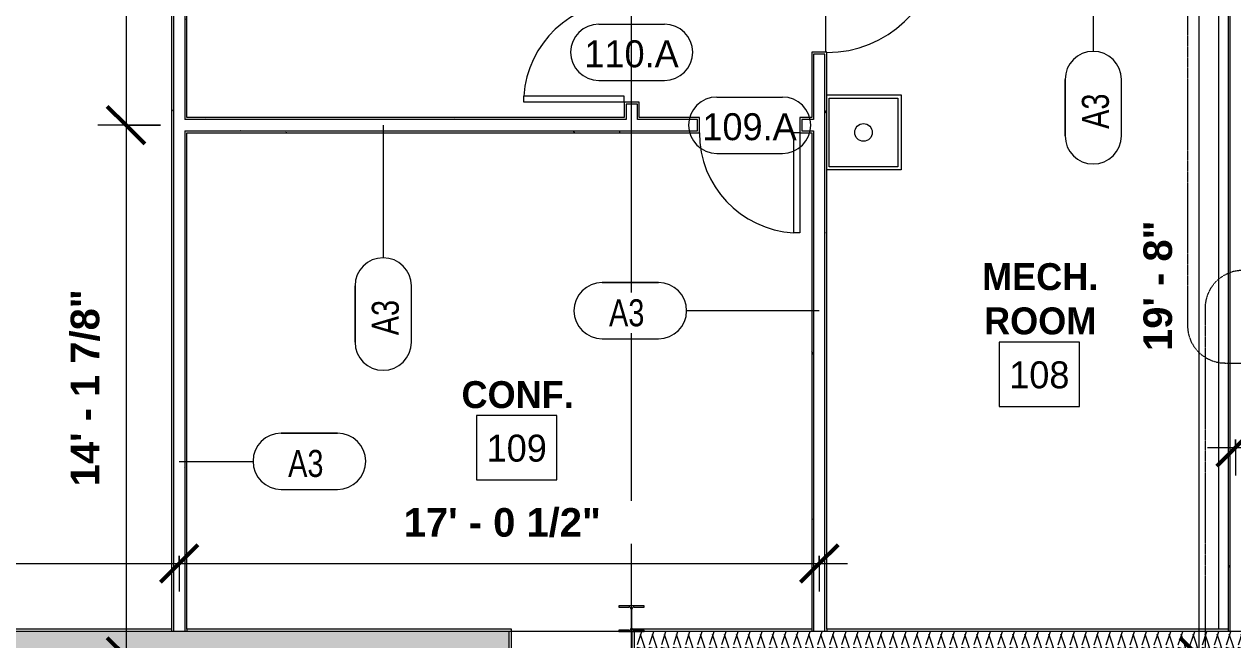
# Model space of a CAD drawing. Header units: inches. Extents: x 23906 to 26716, y -23130 to -20467.
# Drawn here: x 24918.4 to 25304.5, y -22789.9 to -22593.1 of the extents above; entities that cross this region are included whole.
import ezdxf

# ---------------------------------------------------------------- set-up
doc = ezdxf.new("R2010")
doc.units = ezdxf.units.IN
doc.header["$MEASUREMENT"] = 0
doc.linetypes.add('Dash Dot 3_16_', pattern=[0.3125, 0.1875, -0.0625, 0, -0.0625])
doc.linetypes.add('Grid Line 1_2_', pattern=[0.875, 0.5, -0.125, 0.125, -0.125])
for name, color, linetype, lineweight in [('A-ANNO-DIMS', 211, 'Continuous', 9), ('A-ANNO-DIMS-96', 211, 'Continuous', 9), ('A-ANNO-SYMB', 150, 'Continuous', 9), ('A-AREA', 32, 'Continuous', 140), ('A-AREA-IDEN', 2, 'Continuous', 9), ('A-DOOR', 31, 'Continuous', 20), ('A-DOOR-IDEN', 31, 'Continuous', 9), ('A-FLOR', 192, 'Continuous', 20), ('A-WALL', 113, 'Continuous', 20), ('A-WALL-IDEN', 211, 'Continuous', 9), ('A-WALL-PATT', 111, 'Continuous', 50), ('I-WALL', 2, 'Continuous', 20), ('P-SANR-FIXT', 6, 'Continuous', 20), ('S-BEAM', 12, 'Continuous', 20), ('S-COLS', 52, 'Continuous', 20), ('S-GRID', 1, 'Continuous', 9)]:
    doc.layers.add(name, color=color, linetype=linetype, lineweight=lineweight)
doc.styles.add('Arial_B', font='arialbd.ttf', dxfattribs={"height": 9.132806})
doc.styles.add('Century Gothic', font='GOTHIC.TTF', dxfattribs={"height": 8.622671})
doc.styles.add('Century Gothic_1', font='GOTHIC.TTF', dxfattribs={"width": 0.8, "height": 8.622671})
doc.styles.add('Century Gothic_B', font='GOTHICB.TTF', dxfattribs={"height": 8.616719})
doc.dimstyles.new('OD_Dimension', dxfattribs={"dimscale": 12, "dimtxt": 9, "dimasz": 1, "dimexe": 0.75, "dimexo": 0.5, "dimgap": 0.5, "dimtad": 1, "dimdec": 3, "dimrnd": 0.125, "dimzin": 1, "dimdsep": 46, "dimlunit": 4, "dimtxsty": 'Arial_B', "dimblk1": 'OBLIQUE', "dimblk2": 'OBLIQUE', "dimsah": 1, "dimcen": 0.09, "dimdle": 0.75, "dimazin": 0, "dimtfac": 1, "dimtdec": 4, "dimtix": 1, "dimtmove": 0, "dimatfit": 3, "dimfxl": 1, "dimtvp": 1, "dimtfill": 1, "dimfrac": 2, "dimtolj": 1, "dimtzin": 0, "dimlwd": 13, "dimlwe": 13, "dimarcsym": 2})
doc.dimstyles.new('OD_Dimension_2', dxfattribs={"dimscale": 12, "dimtxt": 9, "dimasz": 1, "dimexe": 0.75, "dimexo": 0.5, "dimgap": 0.5, "dimtad": 1, "dimdec": 3, "dimrnd": 0.125, "dimzin": 1, "dimdsep": 46, "dimlunit": 4, "dimtxsty": 'Arial_B', "dimblk1": 'OBLIQUE', "dimblk2": 'OBLIQUE', "dimsah": 1, "dimcen": 0.09, "dimdle": 0.75, "dimazin": 0, "dimtfac": 1, "dimtdec": 4, "dimtix": 1, "dimtmove": 0, "dimatfit": 3, "dimfxl": 1, "dimtvp": 1, "dimtfill": 1, "dimfrac": 2, "dimtolj": 1, "dimtzin": 0, "dimlwd": 13, "dimlwe": 13, "dimarcsym": 2})
pattern_1 = [(0, (0, 0), (30.72, 7.68), [1.267, -21.773, 1.267, -21.773, -122.88]), (0, (0, 0), (30.72, 7.68), [-46.08, 1.267, -44.813, 1.267, -21.773, -53.76]), (0, (0, 0), (30.72, 7.68), [-115.2, 1.267, -14.093, 1.267, -37.133]), (120, (11.52, 3.84), (-22.0110751, 22.7643004), [1.267, -21.773, 1.267, -21.773, -122.88]), (120, (11.52, 3.84), (-22.0110751, 22.7643004), [-46.08, 1.267, -44.813, 1.267, -21.773, -53.76]), (120, (11.52, 3.84), (-22.0110751, 22.7643004), [-115.2, 1.267, -14.093, 1.267, -37.133]), (240, (15.36, 19.2), (-8.7089249, -30.4443004), [1.267, -21.773, 1.267, -21.773, -122.88]), (240, (15.36, 19.2), (-8.7089249, -30.4443004), [-46.08, 1.267, -44.813, 1.267, -21.773, -53.76]), (240, (15.36, 19.2), (-8.7089249, -30.4443004), [-115.2, 1.267, -14.093, 1.267, -37.133])]
pattern_2 = [(161.57, (0.48, 0.48), (-3.839953776, -1.544e-05), [0, -27.322, 3.034, 0]), (18.43, (-0.48, 0.48), (-3.839953776, 1.544e-05), [0, -27.322, 3.034, 0]), (108.43, (0.48, 0.48), (1.919622, -9.60052459), [9.106, -21.25]), (71.57, (-0.48, 0.48), (1.919622, 9.60052459), [9.106, -21.25])]

# ---------------------------------------------------------------- blocks, each defined once
blk = doc.blocks.new('Struct_Xcel_Sports Complex_rvt-1-Enlarged First Floor Plan _East_')
at = {"layer": 'A-FLOR', "color": 43, "lineweight": 13}
blk.add_line((25174.52, -22602.05), (25174.52, -22566.05), dxfattribs=at)
blk = doc.blocks.new('W-Wide Flange-Column - B2_E-V2-Enlarged First Floor Plan _East_')
at = {"layer": 'S-COLS', "lineweight": 9}
h = blk.add_hatch(dxfattribs=at)
h.set_pattern_fill('FP_3', color=8, style=0, pattern_type=2)
h.set_pattern_definition([(225, (25112.39, -22783.178), (9.503515, -9.503515), []), (225, (25112.39, -22797.578), (9.503515, -9.503515), [])])
h.paths.add_polyline_path([(-4, 4.13), (-4, 3.69), (-0.84, 3.69), (-0.35, 3.49), (-0.14, 3), (-0.14, -3), (-0.35, -3.49), (-0.84, -3.69), (-4, -3.69), (-4, -4.12), (4, -4.12), (4, -3.69), (0.84, -3.69), (0.35, -3.49), (0.14, -3), (0.14, 3), (0.35, 3.49), (0.84, 3.69), (4, 3.69), (4, 4.13)], flags=0)
at = {"layer": 'S-COLS', "color": 7}
for p, q in [((4, 4.13), (-4, 4.13)), ((-4, 4.13), (-4, 3.69)), ((4, 3.69), (4, 4.13)), ((-4, 3.69), (-0.84, 3.69)), ((-0.14, 3), (-0.14, -3)), ((0.14, -3), (0.14, 3)), ((0.84, 3.69), (4, 3.69)), ((-0.84, -3.69), (-4, -3.69)), ((-4, -3.69), (-4, -4.12)), ((4, -3.69), (0.84, -3.69)), ((4, -4.12), (4, -3.69)), ((-4, -4.12), (4, -4.12))]:
    blk.add_line(p, q, dxfattribs=at)
for centre, start, end in [((-0.84, 3), 0, 90), ((0.84, 3), 90, 180), ((-0.84, -3), 270, 0), ((0.84, -3), 180, 270)]:
    blk.add_arc(centre, 0.691, start, end, dxfattribs=at)
blk = doc.blocks.new('Single-Flush - 32_ x 84_-1272610-Enlarged First Floor Plan _East_')
at = {"layer": 'A-DOOR', "color": 7}
for p, q in [((14, -2.44), (14, -34.44)), ((16, -2.44), (14, -2.44)), ((16, -2.44), (16, -34.44)), ((16, -34.44), (14, -34.44))]:
    blk.add_line(p, q, dxfattribs=at)
at = {"layer": 'A-DOOR', "color": 43, "lineweight": 13}
blk.add_arc((16, -2.44), 32.07, 180, 266.4241, dxfattribs=at)
blk = doc.blocks.new('Single-Flush - 32_ x 84_-460923-Enlarged First Floor Plan _East_')
at = {"layer": 'A-DOOR', "color": 7}
for p, q in [((14, -2.44), (14, -34.44)), ((16, -2.44), (14, -2.44)), ((16, -2.44), (16, -34.44)), ((16, -34.44), (14, -34.44))]:
    blk.add_line(p, q, dxfattribs=at)
at = {"layer": 'A-DOOR', "color": 43, "lineweight": 13}
blk.add_arc((16, -2.44), 32.07, 180, 266.4241, dxfattribs=at)
blk = doc.blocks.new('Single-Flush - 36_ x 84_-1318909-Enlarged First Floor Plan _East_')
at = {"layer": 'A-DOOR', "color": 7}
for p, q in [((16, -2.44), (16, -38.45)), ((18, -2.44), (16, -2.44)), ((18, -2.44), (18, -38.45)), ((18, -38.45), (16, -38.45))]:
    blk.add_line(p, q, dxfattribs=at)
at = {"layer": 'A-DOOR', "color": 43, "lineweight": 13}
blk.add_arc((18, -2.44), 36.07, 180, 266.8211, dxfattribs=at)
blk = doc.blocks.new('Girt_C - 8_D-1405500-Enlarged First Floor Plan _East_')
at = {"layer": 'S-BEAM', "color": 43, "lineweight": 13}
blk.add_line((25108.39, -22787.3), (25074.08, -22787.3), dxfattribs=at)
blk = doc.blocks.new('Basin_Mop_Service-24x24-Zurn-Z1996-24 - 24 x 24 x 10-1384526-Enlarged First Floor Plan _East_')
at = {"layer": 'P-SANR-FIXT', "color": 43, "lineweight": 13}
for p, q in [((-11.69, 12), (12, 12)), ((12, 12), (12, -12)), ((-11, -11), (-11, 11)), ((-11, 11), (11, 11)), ((11, 11), (11, -11)), ((11, -11), (-11, -11)), ((12, -12), (-11.69, -12))]:
    blk.add_line(p, q, dxfattribs=at)
blk.add_circle((0, 0), 2.81, dxfattribs=at)
blk = doc.blocks.new('Door Tag - Door Tag-4658-Enlarged First Floor Plan _East_')
at = {"layer": 'A-DOOR-IDEN', "color": 153}
for p, q in [((-0.109375, 0.09375), (0.109375, 0.09375)), ((-0.109375, -0.09375), (0.109375, -0.09375))]:
    blk.add_line(p, q, dxfattribs=at)
for centre, start, end in [((-0.109375, 0), 90, 270), ((0.109375, 0), 270, 90)]:
    blk.add_arc(centre, 0.09375, start, end, dxfattribs=at)
blk = doc.blocks.new('Wall Tag - 1_4_-1369832-Enlarged First Floor Plan _East_')
at = {"layer": 'A-WALL-IDEN', "color": 153}
for p, q in [((-0.0822, 0.0968), (0.1053, 0.0968)), ((0.1053, 0.0968), (-0.0822, 0.0968)), ((-0.0822, -0.0907), (0.1053, -0.0907)), ((-0.0822, -0.0907), (0.1053, -0.0907))]:
    blk.add_line(p, q, dxfattribs=at)
for centre, start, end in [((-0.0822, 0.0031), 90, 270), ((-0.0822, 0.0031), 90, 270), ((0.1053, 0.0031), 270, 90), ((0.1053, 0.0031), 270, 90)]:
    blk.add_arc(centre, 0.0937, start, end, dxfattribs=at)
blk = doc.blocks.new('DIMBLOCK24-Enlarged First Floor Plan _East_')
at = {"layer": 'A-ANNO-DIMS-96', "lineweight": 50}
for p, q in [((25305.39, -22728.38), (25311.39, -22722.38)), ((25509.39, -22728.38), (25515.39, -22722.38)), ((25305.39, -22728.38), (25299.39, -22734.38)), ((25509.39, -22728.38), (25503.39, -22734.38))]:
    blk.add_line(p, q, dxfattribs=at)
at = {"layer": 'A-ANNO-DIMS-96', "lineweight": 13}
for p, q in [((25296.39, -22728.38), (25509.39, -22728.38)), ((25305.39, -22725.9), (25305.39, -22737.38)), ((25305.39, -22728.38), (25305.39, -22725.9)), ((25509.39, -22725.9), (25509.39, -22737.38)), ((25509.39, -22728.38), (25509.39, -22725.9))]:
    blk.add_line(p, q, dxfattribs=at)
at = {"layer": 'A-ANNO-DIMS-96', "color": 0, "lineweight": 13, "insert": (25387.18, -22710.68), "char_height": 9.133, "width": 48.5143, "attachment_point": 1, "line_spacing_factor": 0.938532, "style": 'Arial_B', "bg_fill": 3, "box_fill_scale": 1.25, "bg_fill_color": 0, "bg_fill_transparency": 0}
blk.add_mtext('17\' - 0"', dxfattribs=at)
blk = doc.blocks.new('_Oblique')
at = {"color": 0, "linetype": 'ByBlock', "lineweight": -2}
blk.add_line((-0.5, -0.5), (0.5, 0.5), dxfattribs=at)
blk = doc.blocks.new('DIMBLOCK28-Enlarged First Floor Plan _East_')
at = {"layer": 'A-ANNO-DIMS-96', "lineweight": 50}
for p, q in [((24950.95, -22493.37), (24944.95, -22487.37)), ((24950.95, -22493.37), (24956.95, -22499.37)), ((24950.95, -22625.37), (24944.95, -22619.37)), ((24950.95, -22625.37), (24956.95, -22631.37))]:
    blk.add_line(p, q, dxfattribs=at)
at = {"layer": 'A-ANNO-DIMS-96', "lineweight": 13}
for p, q in [((24961.89, -22493.37), (24941.95, -22493.37)), ((24950.95, -22493.37), (24950.95, -22625.37)), ((24950.95, -22493.37), (24961.89, -22493.37)), ((24961.89, -22625.37), (24941.95, -22625.37)), ((24950.95, -22625.37), (24961.89, -22625.37))]:
    blk.add_line(p, q, dxfattribs=at)
at = {"layer": 'A-ANNO-DIMS-96', "color": 0, "lineweight": 13, "insert": (24933.24, -22579.58), "char_height": 9.133, "width": 48.5143, "attachment_point": 1, "rotation": 90, "line_spacing_factor": 0.938532, "style": 'Arial_B', "bg_fill": 3, "box_fill_scale": 1.25, "bg_fill_color": 0, "bg_fill_transparency": 0}
blk.add_mtext('11\' - 0"', dxfattribs=at)
blk = doc.blocks.new('DIMBLOCK29-Enlarged First Floor Plan _East_')
at = {"layer": 'A-ANNO-DIMS-96', "lineweight": 50}
for p, q in [((24950.95, -22625.37), (24944.95, -22619.37)), ((24950.95, -22625.37), (24956.95, -22631.37)), ((24950.95, -22795.3), (24944.95, -22789.3)), ((24950.95, -22795.3), (24956.95, -22801.3))]:
    blk.add_line(p, q, dxfattribs=at)
at = {"layer": 'A-ANNO-DIMS-96', "lineweight": 13}
for p, q in [((24961.89, -22625.37), (24941.95, -22625.37)), ((24950.95, -22625.37), (24950.95, -22804.3)), ((24950.95, -22625.37), (24961.89, -22625.37)), ((24953.43, -22795.3), (24941.95, -22795.3)), ((24950.95, -22795.3), (24953.43, -22795.3))]:
    blk.add_line(p, q, dxfattribs=at)
at = {"layer": 'A-ANNO-DIMS-96', "color": 0, "lineweight": 13, "insert": (24933.24, -22740.83), "char_height": 9.1328, "width": 73.2, "attachment_point": 1, "rotation": 90, "line_spacing_factor": 0.938532, "style": 'Arial_B', "bg_fill": 3, "box_fill_scale": 1.25, "bg_fill_color": 0, "bg_fill_transparency": 0}
blk.add_mtext('14\' - 1 7/8"', dxfattribs=at)
blk = doc.blocks.new('DIMBLOCK32-Enlarged First Floor Plan _East_')
at = {"layer": 'A-ANNO-DIMS-96', "lineweight": 50}
for p, q in [((25293.63, -22559.37), (25287.63, -22553.37)), ((25293.63, -22559.37), (25299.63, -22565.37)), ((25293.63, -22795.3), (25287.63, -22789.3)), ((25293.63, -22795.3), (25299.63, -22801.3))]:
    blk.add_line(p, q, dxfattribs=at)
at = {"layer": 'A-ANNO-DIMS-96', "lineweight": 13}
for p, q in [((25296.12, -22559.37), (25284.63, -22559.37)), ((25293.63, -22559.37), (25293.63, -22804.3)), ((25293.63, -22559.37), (25296.12, -22559.37)), ((25296.12, -22795.3), (25284.63, -22795.3)), ((25293.63, -22795.3), (25296.12, -22795.3))]:
    blk.add_line(p, q, dxfattribs=at)
at = {"layer": 'A-ANNO-DIMS-96', "color": 0, "lineweight": 13, "insert": (25275.93, -22697.55), "char_height": 9.133, "width": 48.5143, "attachment_point": 1, "rotation": 90, "line_spacing_factor": 0.938532, "style": 'Arial_B', "bg_fill": 3, "box_fill_scale": 1.25, "bg_fill_color": 0, "bg_fill_transparency": 0}
blk.add_mtext('19\' - 8"', dxfattribs=at)
blk = doc.blocks.new('DIMBLOCK34-Enlarged First Floor Plan _East_')
at = {"layer": 'A-ANNO-DIMS-96', "lineweight": 50}
for p, q in [((24632.89, -22765.51), (24638.89, -22759.51)), ((24967.89, -22765.51), (24973.89, -22759.51)), ((24632.89, -22765.51), (24626.89, -22771.51)), ((24967.89, -22765.51), (24961.89, -22771.51))]:
    blk.add_line(p, q, dxfattribs=at)
at = {"layer": 'A-ANNO-DIMS-96', "lineweight": 13}
for p, q in [((24632.89, -22763.03), (24632.89, -22774.51)), ((24632.89, -22765.51), (24632.89, -22763.03)), ((24967.89, -22763.03), (24967.89, -22774.51)), ((24967.89, -22765.51), (24967.89, -22763.03)), ((24632.89, -22765.51), (24967.89, -22765.51))]:
    blk.add_line(p, q, dxfattribs=at)
at = {"layer": 'A-ANNO-DIMS-96', "color": 0, "lineweight": 13, "insert": (24776.75, -22747.81), "char_height": 9.133, "width": 56.7429, "attachment_point": 1, "line_spacing_factor": 0.938532, "style": 'Arial_B', "bg_fill": 3, "box_fill_scale": 1.25, "bg_fill_color": 0, "bg_fill_transparency": 0}
blk.add_mtext('27\' - 11"', dxfattribs=at)
blk = doc.blocks.new('DIMBLOCK35-Enlarged First Floor Plan _East_')
at = {"layer": 'A-ANNO-DIMS-96', "lineweight": 50}
for p, q in [((24967.89, -22765.51), (24973.89, -22759.51)), ((25172.39, -22765.51), (25178.39, -22759.51)), ((24967.89, -22765.51), (24961.89, -22771.51)), ((25172.39, -22765.51), (25166.39, -22771.51))]:
    blk.add_line(p, q, dxfattribs=at)
at = {"layer": 'A-ANNO-DIMS-96', "lineweight": 13}
for p, q in [((24967.89, -22763.03), (24967.89, -22774.51)), ((24967.89, -22765.51), (24967.89, -22763.03)), ((25172.39, -22763.03), (25172.39, -22774.51)), ((25172.39, -22765.51), (25172.39, -22763.03)), ((24967.89, -22765.51), (25181.39, -22765.51))]:
    blk.add_line(p, q, dxfattribs=at)
at = {"layer": 'A-ANNO-DIMS-96', "color": 0, "lineweight": 13, "insert": (25039.64, -22747.81), "char_height": 9.1328, "width": 73.2, "attachment_point": 1, "line_spacing_factor": 0.938532, "style": 'Arial_B', "bg_fill": 3, "box_fill_scale": 1.25, "bg_fill_color": 0, "bg_fill_transparency": 0}
blk.add_mtext('17\' - 0 1/2"', dxfattribs=at)

msp = doc.modelspace()

# ---------------------------------------------------------------- hatches: boundary and pattern name
at = {"layer": 'A-WALL-PATT', "lineweight": 9}
h = msp.add_hatch(dxfattribs=at)
h.set_pattern_fill('FP_8', color=8, style=0, pattern_type=2)
h.set_pattern_definition(pattern_1)
h.paths.add_polyline_path([(24966.0777, -22787.3028), (24966.0777, -22370.1778), (24969.7027, -22370.1778), (24969.7027, -22369.5528), (24965.4527, -22369.5528), (24965.4527, -22787.3028)], flags=0)
h = msp.add_hatch(dxfattribs=at)
h.set_pattern_fill('FP_8', color=8, style=0, pattern_type=2)
h.set_pattern_definition(pattern_1)
h.paths.add_polyline_path([(24969.7027, -22787.3028), (24970.3277, -22787.3028), (24970.3277, -22627.1778), (24969.7027, -22627.1778), (24969.7027, -22786.5528)], flags=0)
h.paths.add_polyline_path([(24970.3277, -22623.5528), (24970.3277, -22495.1778), (24969.7027, -22495.1778), (24969.7027, -22623.5528)], flags=0)
h.paths.add_polyline_path([(24969.7027, -22491.5528), (24970.3277, -22491.5528), (24970.3277, -22369.5528), (24969.7027, -22369.5528), (24969.7027, -22414.2279)], flags=0)
h = msp.add_hatch(dxfattribs=at)
h.set_pattern_fill('FP_8', color=8, style=0, pattern_type=2)
h.set_pattern_definition(pattern_1)
h.paths.add_polyline_path([(25110.0152, -22622.9278), (25110.6402, -22622.9278), (25110.6402, -22618.6778), (25112.4527, -22618.6778), (25112.4527, -22618.0528), (25110.0152, -22618.0528)], flags=0)
h.paths.add_polyline_path([(25110.0152, -22586.0528), (25112.4527, -22586.0528), (25112.4527, -22585.4278), (25110.6402, -22585.4278), (25110.6402, -22495.1778), (25110.0152, -22495.1778), (25110.0152, -22569.1574)], flags=0)
h.paths.add_polyline_path([(25110.0152, -22491.5528), (25110.6402, -22491.5528), (25110.6402, -22488.6778), (25112.4527, -22488.6778), (25112.4527, -22488.0528), (25110.0152, -22488.0528), (25110.0152, -22490.9278)], flags=0)
h.paths.add_polyline_path([(25112.4527, -22456.0528), (25112.4527, -22455.4278), (25110.6402, -22455.4278), (25110.6402, -22369.5528), (25110.0152, -22369.5528), (25110.0152, -22456.0528)], flags=0)
h = msp.add_hatch(dxfattribs=at)
h.set_pattern_fill('FP_8', color=8, style=0, pattern_type=2)
h.set_pattern_definition(pattern_1)
h.paths.add_polyline_path([(25114.8902, -22622.9278), (25114.8902, -22618.0528), (25112.4527, -22618.0528), (25112.4527, -22618.6778), (25114.2652, -22618.6778), (25114.2652, -22622.9278)], flags=0)
h.paths.add_polyline_path([(25114.8902, -22586.0528), (25114.8902, -22488.0528), (25112.4527, -22488.0528), (25112.4527, -22488.6778), (25114.2652, -22488.6778), (25114.2652, -22585.4278), (25112.4527, -22585.4278), (25112.4527, -22586.0528)], flags=0)
h.paths.add_polyline_path([(25112.4527, -22456.0528), (25114.8902, -22456.0528), (25114.8902, -22369.5528), (25110.6402, -22369.5528), (25110.6402, -22370.1778), (25114.2652, -22370.1778), (25114.2652, -22455.4278), (25112.4527, -22455.4278)], flags=0)
h = msp.add_hatch(dxfattribs=at)
h.set_pattern_fill('FP_8', color=8, style=0, pattern_type=2)
h.set_pattern_definition(pattern_1)
h.paths.add_polyline_path([(25169.9527, -22787.3028), (25170.5777, -22787.3028), (25170.5777, -22627.1778), (25169.9527, -22627.1778), (25169.9527, -22786.5528)], flags=0)
h.paths.add_polyline_path([(25169.9527, -22623.5528), (25170.5777, -22623.5528), (25170.5777, -22602.6778), (25172.3902, -22602.6778), (25172.3902, -22602.0528), (25169.9527, -22602.0528), (25169.9527, -22622.9278)], flags=0)
h.paths.add_polyline_path([(25169.9527, -22566.0528), (25172.3902, -22566.0528), (25172.3902, -22565.4278), (25170.5777, -22565.4278), (25170.5777, -22553.6778), (25172.3902, -22553.6778), (25172.3902, -22553.0528), (25169.9527, -22553.0528)], flags=0)
h.paths.add_polyline_path([(25169.9527, -22517.0528), (25172.3902, -22517.0528), (25172.3902, -22516.4278), (25170.5777, -22516.4278), (25170.5777, -22405.6778), (25172.3902, -22405.6778), (25172.3902, -22405.0528), (25169.9527, -22405.0528), (25169.9527, -22491.6927)], flags=0)
h.paths.add_polyline_path([(25169.9527, -22373.0528), (25172.3902, -22373.0528), (25172.3902, -22372.4278), (25170.5777, -22372.4278), (25170.5777, -22369.5528), (25169.9527, -22369.5528)], flags=0)
h = msp.add_hatch(dxfattribs=at)
h.set_pattern_fill('FP_8', color=8, style=0, pattern_type=2)
h.set_pattern_definition(pattern_1)
h.paths.add_polyline_path([(25174.2027, -22787.3028), (25174.8277, -22787.3028), (25174.8277, -22602.0528), (25172.3902, -22602.0528), (25172.3902, -22602.6778), (25174.2027, -22602.6778), (25174.2027, -22786.5528)], flags=0)
h.paths.add_polyline_path([(25174.8277, -22566.0528), (25174.8277, -22561.1778), (25174.2027, -22561.1778), (25174.2027, -22565.4278), (25172.3902, -22565.4278), (25172.3902, -22566.0528)], flags=0)
h.paths.add_polyline_path([(25174.2027, -22557.5528), (25174.8277, -22557.5528), (25174.8277, -22553.0528), (25172.3902, -22553.0528), (25172.3902, -22553.6778), (25174.2027, -22553.6778)], flags=0)
h.paths.add_polyline_path([(25172.3902, -22517.0528), (25174.8277, -22517.0528), (25174.8277, -22405.0528), (25172.3902, -22405.0528), (25172.3902, -22405.6778), (25174.2027, -22405.6778), (25174.2027, -22516.4278), (25172.3902, -22516.4278)], flags=0)
h.paths.add_polyline_path([(25172.3902, -22373.0528), (25174.8277, -22373.0528), (25174.8277, -22369.5528), (25170.5777, -22369.5528), (25170.5777, -22370.1778), (25174.2027, -22370.1778), (25174.2027, -22372.4278), (25172.3902, -22372.4278)], flags=0)
h = msp.add_hatch(dxfattribs=at)
h.set_pattern_fill('FP_8', color=8, style=0, pattern_type=2)
h.set_pattern_definition(pattern_1)
h.paths.add_polyline_path([(25302.9527, -22787.3028), (25303.5777, -22787.3028), (25303.5777, -22561.1778), (25302.9527, -22561.1778), (25302.9527, -22787.027)], flags=0)
h.paths.add_polyline_path([(25303.5777, -22557.5528), (25303.5777, -22369.5528), (25302.9527, -22369.5528), (25302.9527, -22557.5528)], flags=0)
h = msp.add_hatch(dxfattribs=at)
h.set_pattern_fill('FP_8', color=8, style=0, pattern_type=2)
h.set_pattern_definition(pattern_1)
h.paths.add_polyline_path([(25166.1402, -22625.3653), (25166.7652, -22625.3653), (25166.7652, -22623.5528), (25169.9527, -22623.5528), (25169.9527, -22622.9278), (25166.1402, -22622.9278)], flags=0)
h.paths.add_polyline_path([(25133.5152, -22625.3653), (25134.1402, -22625.3653), (25134.1402, -22622.9278), (25114.2652, -22622.9278), (25114.2652, -22623.5528), (25133.5152, -22623.5528)], flags=0)
h.paths.add_polyline_path([(24970.3277, -22623.5528), (25110.6402, -22623.5528), (25110.6402, -22622.9278), (24970.3277, -22622.9278)], flags=0)
h = msp.add_hatch(dxfattribs=at)
h.set_pattern_fill('FP_8', color=8, style=0, pattern_type=2)
h.set_pattern_definition(pattern_1)
h.paths.add_polyline_path([(24970.3277, -22627.8028), (25134.1402, -22627.8028), (25134.1402, -22625.3653), (25133.5152, -22625.3653), (25133.5152, -22627.1778), (24970.3277, -22627.1778)], flags=0)
h.paths.add_polyline_path([(25166.1402, -22627.8028), (25169.9527, -22627.8028), (25169.9527, -22627.1778), (25166.7652, -22627.1778), (25166.7652, -22625.3653), (25166.1402, -22625.3653)], flags=0)
h = msp.add_hatch(dxfattribs=at)
h.set_pattern_fill('FP_9', color=8, style=0, pattern_type=2)
h.set_pattern_definition(pattern_2)
h.paths.add_polyline_path([(24244.7652, -22795.3028), (25073.3277, -22795.3028), (25073.3277, -22787.3028), (24244.7652, -22787.3028), (24244.7652, -22791.8686)], flags=0)
h = msp.add_hatch(dxfattribs=at)
h.set_pattern_fill('FP_9', color=8, style=0, pattern_type=2)
h.set_pattern_definition(pattern_2)
h.paths.add_polyline_path([(25117.0011, -22795.3028), (25347.7652, -22795.3028), (25347.7652, -22787.3028), (25113.2652, -22787.3028), (25113.2652, -22795.3028)], flags=0)

# ---------------------------------------------------------------- linework, layer by layer
at = {"layer": 'A-ANNO-SYMB', "linetype": 'Dash Dot 3_16_'}
for p, q in [((25290.0203, -22342.9494), (25290.0203, -22689.4142)), ((25295.637, -22683.8238), (25295.637, -22804.441)), ((25302.0203, -22701.4142), (25515.0838, -22701.4142))]:
    msp.add_line(p, q, dxfattribs=at)
for centre, start, end in [((25307.637, -22683.8238), 90, 180), ((25302.0203, -22689.4142), 180, 270)]:
    msp.add_arc(centre, 12, start, end, dxfattribs=at)
at = {"layer": 'A-AREA', "color": 43, "lineweight": 13}
msp.add_line((25299.8902, -22561.8028), (25299.8902, -22786.5528), dxfattribs=at)
at = {"layer": 'A-AREA-IDEN', "flags": 128}
for points in [[(25229.8133, -22694.7959), (25229.8133, -22715.3673), (25255.5233, -22715.3673), (25255.5233, -22694.7959)], [(25062.8821, -22718.2347), (25062.8821, -22738.8062), (25088.5921, -22738.8062), (25088.5921, -22718.2347)]]:
    msp.add_lwpolyline(points, close=True, dxfattribs=at)
at = {"layer": 'A-WALL', "color": 7}
for p, q in [((24966.0777, -22370.1778), (24966.0777, -22787.3028)), ((24969.7027, -22495.1778), (24969.7027, -22623.5528)), ((25303.5777, -22561.1778), (25303.5777, -22787.3028)), ((25174.2027, -22602.6778), (25170.5777, -22602.6778)), ((25170.5777, -22602.6778), (25170.5777, -22623.5528)), ((25174.2027, -22787.3028), (25174.2027, -22602.6778)), ((25114.2652, -22618.6778), (25110.6402, -22618.6778)), ((25110.6402, -22618.6778), (25110.6402, -22623.5528)), ((25114.2652, -22623.5528), (25114.2652, -22618.6778)), ((25110.6402, -22623.5528), (24969.7027, -22623.5528)), ((25133.5152, -22623.5528), (25114.2652, -22623.5528)), ((25133.5152, -22627.1778), (25133.5152, -22623.5528)), ((25166.7652, -22623.5528), (25166.7652, -22627.1778)), ((25170.5777, -22623.5528), (25166.7652, -22623.5528)), ((24969.7027, -22627.1778), (24969.7027, -22787.3028)), ((24969.7027, -22627.1778), (25133.5152, -22627.1778)), ((25166.7652, -22627.1778), (25170.5777, -22627.1778)), ((25170.5777, -22627.1778), (25170.5777, -22787.3028)), ((24965.4527, -22786.5528), (24823.1901, -22786.5528)), ((24965.4527, -22786.5528), (24965.4527, -22787.3028)), ((24970.3277, -22786.5528), (24970.3277, -22787.3028)), ((25074.0777, -22786.5528), (24970.3277, -22786.5528)), ((25074.0777, -22798.6153), (25074.0777, -22786.5528)), ((25169.9527, -22786.5528), (25112.6901, -22786.5528)), ((25169.9527, -22786.5528), (25169.9527, -22787.3028)), ((25174.8277, -22786.5528), (25174.8277, -22787.3028)), ((25302.9527, -22786.5528), (25174.8277, -22786.5528)), ((25302.9527, -22786.5528), (25302.9527, -22787.3028)), ((25073.3277, -22787.3028), (24826.8902, -22787.3028)), ((25073.3277, -22796.8028), (25073.3277, -22787.3028)), ((25112.5152, -22787.3028), (25112.5152, -22798.6153)), ((25113.2652, -22787.3028), (25113.2652, -22796.8028)), ((25347.7652, -22787.3028), (25116.3902, -22787.3028))]:
    msp.add_line(p, q, dxfattribs=at)
at = {"layer": 'A-WALL-IDEN', "color": 153}
for p, q in [((25259.903, -22559.3653), (25259.903, -22601.7606)), ((25033.0769, -22625.3653), (25033.0769, -22667.7606)), ((25172.3902, -22684.6819), (25129.9949, -22684.6819)), ((24967.8902, -22732.8571), (24991.4897, -22732.8571))]:
    msp.add_line(p, q, dxfattribs=at)
at = {"layer": 'I-WALL', "color": 7}
for p, q in [((24965.4527, -22369.5528), (24965.4527, -22786.5528)), ((24970.3277, -22622.9278), (24970.3277, -22495.8028)), ((25302.9527, -22561.8028), (25302.9527, -22786.5528)), ((25174.8277, -22602.0528), (25169.9527, -22602.0528)), ((25169.9527, -22602.0528), (25169.9527, -22622.9278)), ((25174.8277, -22786.5528), (25174.8277, -22602.0528)), ((25114.8902, -22618.0528), (25110.0152, -22618.0528)), ((25110.0152, -22618.0528), (25110.0152, -22622.9278)), ((25114.8902, -22622.9278), (25114.8902, -22618.0528)), ((25110.0152, -22622.9278), (24970.3277, -22622.9278)), ((25134.1402, -22622.9278), (25114.8902, -22622.9278)), ((25134.1402, -22627.8028), (25134.1402, -22622.9278)), ((25169.9527, -22622.9278), (25166.1402, -22622.9278)), ((25166.1402, -22622.9278), (25166.1402, -22627.8028)), ((24970.3277, -22786.5528), (24970.3277, -22627.8028)), ((24970.3277, -22627.8028), (25134.1402, -22627.8028)), ((25166.1402, -22627.8028), (25169.9527, -22627.8028)), ((25169.9527, -22627.8028), (25169.9527, -22786.5528))]:
    msp.add_line(p, q, dxfattribs=at)
at = {"layer": 'S-GRID', "linetype": 'Grid Line 1_2_'}
for p, q in [((25112.3902, -22929.3071), (25112.3902, -20749.6602)), ((25112.3902, -23058.9049), (25112.3902, -20902.4278)), ((26427.3416, -22787.3028), (24012.5184, -22787.3028)), ((26535.9342, -22787.3028), (24110.3815, -22787.3028))]:
    msp.add_line(p, q, dxfattribs=at)

# ---------------------------------------------------------------- block references
at = {"layer": 'A-DOOR', "color": 250, "lineweight": 13}
for name, p, rotation in [('Single-Flush - 36_ x 84_-1318909-Enlarged First Floor Plan _East_', (25172.3902, -22584.0528), 90), ('Single-Flush - 32_ x 84_-460923-Enlarged First Floor Plan _East_', (25112.4527, -22602.0528), 270)]:
    msp.add_blockref(name, p, dxfattribs=dict(at, rotation=rotation))
msp.add_blockref('Single-Flush - 32_ x 84_-1272610-Enlarged First Floor Plan _East_', (25150.1402, -22625.3653), dxfattribs=at)
at = {"layer": 'A-DOOR-IDEN', "color": 153, "xscale": 95.99999999999994, "yscale": 95.99999999999994, "zscale": 95.99999999999994}
for p in [(25112.4527, -22602.0528), (25150.1402, -22625.3653)]:
    msp.add_blockref('Door Tag - Door Tag-4658-Enlarged First Floor Plan _East_', p, dxfattribs=at)
at = {"layer": 'A-WALL-IDEN', "color": 153, "xscale": 95.99999999999994, "yscale": 95.99999999999994, "zscale": 95.99999999999994, "rotation": 89.99999999999991}
for p in [(25260.1967, -22620.8653), (25033.3706, -22686.8653)]:
    msp.add_blockref('Wall Tag - 1_4_-1369832-Enlarged First Floor Plan _East_', p, dxfattribs=at)
at = {"layer": 'A-WALL-IDEN', "color": 153, "xscale": 95.99999999999994, "yscale": 95.99999999999994, "zscale": 95.99999999999994}
for p in [(25110.8902, -22684.9756), (25008.385, -22733.1508)]:
    msp.add_blockref('Wall Tag - 1_4_-1369832-Enlarged First Floor Plan _East_', p, dxfattribs=at)
at = {"layer": 'P-SANR-FIXT', "color": 43, "lineweight": 13}
msp.add_blockref('Basin_Mop_Service-24x24-Zurn-Z1996-24 - 24 x 24 x 10-1384526-Enlarged First Floor Plan _East_', (25186.5152, -22627.6778), dxfattribs=at)
at = {"layer": 'S-BEAM', "color": 43, "lineweight": 13}
msp.add_blockref('Girt_C - 8_D-1405500-Enlarged First Floor Plan _East_', (0, 0), dxfattribs=at)
at = {"layer": 'S-COLS', "color": 43, "lineweight": 13, "rotation": 180}
msp.add_blockref('W-Wide Flange-Column - B2_E-V2-Enlarged First Floor Plan _East_', (25112.3902, -22783.1778), dxfattribs=at)

# ---------------------------------------------------------------- texts
at = {"layer": 'A-AREA-IDEN', "attachment_point": 2}
for s, insert, char_height, width, line_spacing_factor, style in [('MECH.\\PROOM', (25242.9543, -22669.4863), 8.61672, 45.468, 0.984796, 'Century Gothic_B'), ('108', (25242.6683, -22700.8875), 8.62267, 23.652, 0.984117, 'Century Gothic'), ('CONF.', (25076.0231, -22707.2109), 8.61672, 44.82, 0.984796, 'Century Gothic_B'), ('109', (25075.7371, -22724.3263), 8.62267, 23.652, 0.984117, 'Century Gothic')]:
    msp.add_mtext(s, dxfattribs=dict(at, insert=insert, char_height=char_height, width=width, line_spacing_factor=line_spacing_factor, style=style))
at = {"layer": 'A-DOOR-IDEN', "char_height": 8.62267, "width": 38.124, "attachment_point": 2, "line_spacing_factor": 0.984117, "style": 'Century Gothic'}
for s, insert in [('110.A', (25112.4114, -22598.2215)), ('109.A', (25150.0989, -22621.534))]:
    msp.add_mtext(s, dxfattribs=dict(at, insert=insert))

# ---------------------------------------------------------------- next in the draw order: texts
at = {"layer": 'A-WALL-IDEN', "char_height": 8.62267, "width": 14.58, "attachment_point": 2, "rotation": 90, "line_spacing_factor": 0.984117, "style": 'Century Gothic_1', "bg_fill": 3, "box_fill_scale": 1.25, "bg_fill_color": 0, "bg_fill_transparency": 0}
for insert in [(25256.2624, -22620.8942), (25029.4363, -22686.8942)]:
    msp.add_mtext('A3', dxfattribs=dict(at, insert=insert))
at = {"layer": 'A-WALL-IDEN', "char_height": 8.62267, "width": 14.58, "attachment_point": 2, "line_spacing_factor": 0.984117, "style": 'Century Gothic_1', "bg_fill": 3, "box_fill_scale": 1.25, "bg_fill_color": 0, "bg_fill_transparency": 0}
for insert in [(25110.8614, -22681.0413), (25008.3562, -22729.2165)]:
    msp.add_mtext('A3', dxfattribs=dict(at, insert=insert))

# ---------------------------------------------------------------- next in the draw order: dimensions: what is measured, and where the dimension line sits
at = {"layer": 'A-ANNO-DIMS', "lineweight": 13}
dim = msp.add_linear_dim(base=(24950.9468, -22625.3653), p1=(24967.8902, -22493.3653), p2=(24967.8902, -22625.3653), angle=90, dimstyle='OD_Dimension_2', override={"dimpost": '<>', "dimfxl": 132}, dxfattribs=at)
dim.commit()
dim.dimension.update_dxf_attribs({"geometry": 'DIMBLOCK28-Enlarged First Floor Plan _East_', "text_midpoint": (24940.2839, -22559.3653)})
dim = msp.add_linear_dim(base=(25509.3902, -22728.3838), p1=(25305.3902, -22719.8985), p2=(25509.3902, -22719.8985), dimstyle='OD_Dimension', override={"dimpost": '<>', "dimfxl": 204}, dxfattribs=at)
dim.commit()
dim.dimension.update_dxf_attribs({"geometry": 'DIMBLOCK24-Enlarged First Floor Plan _East_', "text_midpoint": (25407.3902, -22717.7208)})

# ---------------------------------------------------------------- next in the draw order: dimensions: what is measured, and where the dimension line sits
for base, p1, p2, override, picture, middle in [((25293.6331361093, -22795.3028103972), (25302.1184174836, -22559.3653103972), (25302.1184174836, -22795.3028103972), {"dimpost": '<>', "dimfxl": 235.9375}, 'DIMBLOCK32-Enlarged First Floor Plan _East_', (25282.907874682, -22677.3340603972)), ((24950.9468331022, -22795.3028103972), (24967.8902253514, -22625.3653103976), (24959.4321144764, -22795.3028103972), {"dimpost": '<>', "dimfxl": 170.147858}, 'DIMBLOCK29-Enlarged First Floor Plan _East_', (24940.2215716748, -22710.3340603974))]:
    dim = msp.add_linear_dim(base=base, p1=p1, p2=p2, angle=90, dimstyle='OD_Dimension', override=override, dxfattribs=at)
    dim.commit()
    dim.dimension.update_dxf_attribs({"geometry": picture, "text_midpoint": middle})

# ---------------------------------------------------------------- next in the draw order: dimensions: what is measured, and where the dimension line sits
dim = msp.add_linear_dim(base=(24967.8902, -22765.5104), p1=(24632.8902, -22757.0251), p2=(24967.8902, -22757.0251), dimstyle='OD_Dimension_2', override={"dimpost": '<>', "dimfxl": 335}, dxfattribs=at)
dim.commit()
dim.dimension.update_dxf_attribs({"geometry": 'DIMBLOCK34-Enlarged First Floor Plan _East_', "text_midpoint": (24800.3902, -22754.9253)})

# ---------------------------------------------------------------- next in the draw order: dimensions: what is measured, and where the dimension line sits
dim = msp.add_linear_dim(base=(25172.3902, -22765.5104), p1=(24967.8902, -22757.0251), p2=(25172.3902, -22757.0251), dimstyle='OD_Dimension_2', override={"dimpost": '<>', "dimfxl": 204.5}, dxfattribs=at)
dim.commit()
dim.dimension.update_dxf_attribs({"geometry": 'DIMBLOCK35-Enlarged First Floor Plan _East_', "text_midpoint": (25070.1402, -22754.7883)})

# ---------------------------------------------------------------- next in the draw order: block references
at = {"lineweight": 5}
msp.add_blockref('Struct_Xcel_Sports Complex_rvt-1-Enlarged First Floor Plan _East_', (0, 0), dxfattribs=at)

doc.saveas('drawing.dxf')
